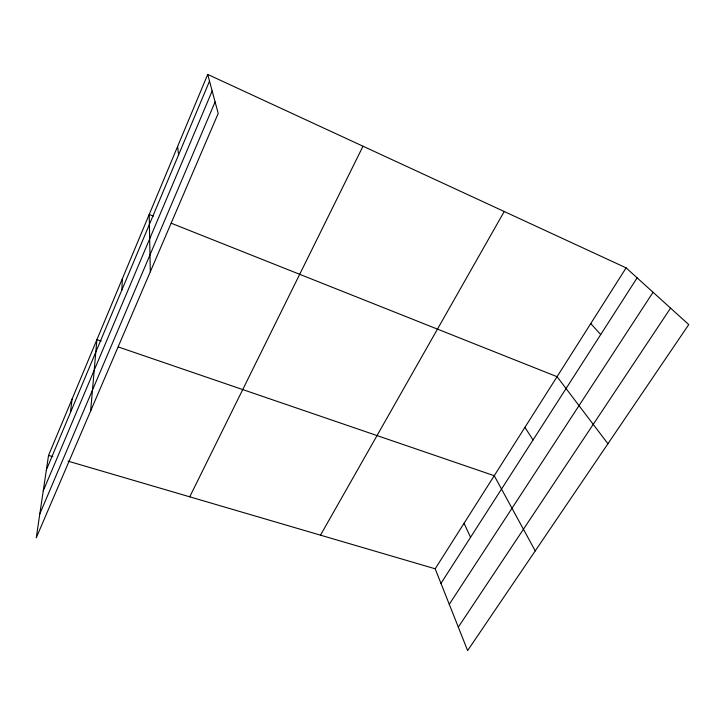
<?xml version="1.0" encoding="UTF-8"?>
<svg xmlns="http://www.w3.org/2000/svg" width="725" height="725" viewBox="0 0 725 725"><rect width="100%" height="100%" fill="white"/><g stroke="black" fill="none" stroke-linecap="round" stroke-linejoin="round"><path stroke-width="1.09" d="M121.854 290.036L122.344 278.753M90.625 410.984L96.905 339.626L101.192 341.094M70.416 412.597L72.074 399.067M207.712 74.421L48.53 455.418L36.25 537.823L218.198 113.417L207.712 74.421L626.11 267.86L688.75 324.592L467.625 650.579L435.181 568.799L68.005 461.127M46.373 469.891L209.516 81.137M43.255 490.816L212.153 90.951M39.821 513.862L215.098 101.89M189.733 496.824L362.998 146.214M320.495 535.168L504.228 211.51M435.181 568.799L626.11 267.86M440.972 583.38L637.13 277.838M449.273 604.306L653.053 292.266M458.318 627.116L670.571 308.125M48.53 455.418L52.852 456.687M118.329 346.967L494.242 475.709L535.24 550.9M153.392 216.132L149.205 214.464L150.302 271.784M171.2 223.209L557.063 376.692L607.931 443.745M590.757 323.595L600.717 334.56M524.927 427.342L533.038 439.984M464.045 523.305L470.552 537.316M177.616 146.459L178.567 154.896"/></g></svg>
